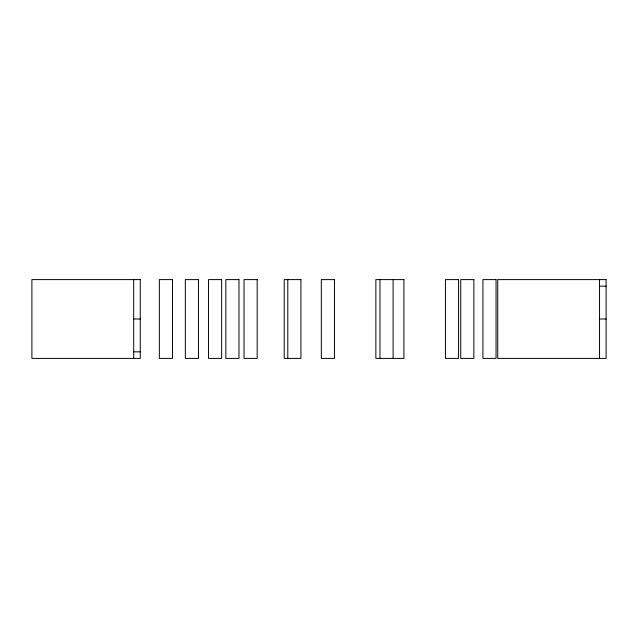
<?xml version="1.0" encoding="UTF-8"?>
<svg xmlns="http://www.w3.org/2000/svg" width="638" height="638" viewBox="0 0 638 638"><rect width="100%" height="100%" fill="white"/><g stroke="black" fill="none" stroke-linecap="round" stroke-linejoin="round"><path stroke-width="0.96" d="M599.537 286.167L606.1 286.167M133.693 319L140.256 319M599.537 319L606.1 319M133.693 351.833L140.256 351.833M599.537 279.603L599.537 358.397M393.104 279.603L393.104 358.397M379.977 279.603L379.977 358.397M287.794 279.603L287.794 358.397M133.693 279.603L133.693 358.397M140.256 279.603L31.9 279.603L31.9 358.397L140.256 358.397L140.256 279.603M172.467 279.603L159.333 279.603L159.333 358.397L172.467 358.397L172.467 279.603M198.466 279.603L185.331 279.603L185.331 358.397L198.466 358.397L198.466 279.603M221.641 279.603L208.506 279.603L208.506 358.397L221.641 358.397L221.641 279.603M238.979 279.603L225.852 279.603L225.852 358.397L238.979 358.397L238.979 279.603M257.17 279.603L244.035 279.603L244.035 358.397L257.17 358.397L257.17 279.603M300.921 279.603L284.213 279.603L284.213 358.397L300.921 358.397L300.921 279.603M334.448 279.603L321.321 279.603L321.321 358.397L334.448 358.397L334.448 279.603M403.918 279.603L375.862 279.603L375.862 358.397L403.918 358.397L403.918 279.603M458.57 279.603L445.436 279.603L445.436 358.397L458.57 358.397L458.57 279.603M473.867 279.603L460.732 279.603L460.732 358.397L473.867 358.397L473.867 279.603M496.053 279.603L482.918 279.603L482.918 358.397L496.053 358.397L496.053 279.603M606.1 279.603L497.744 279.603L497.744 358.397L606.1 358.397L606.1 279.603"/></g></svg>
